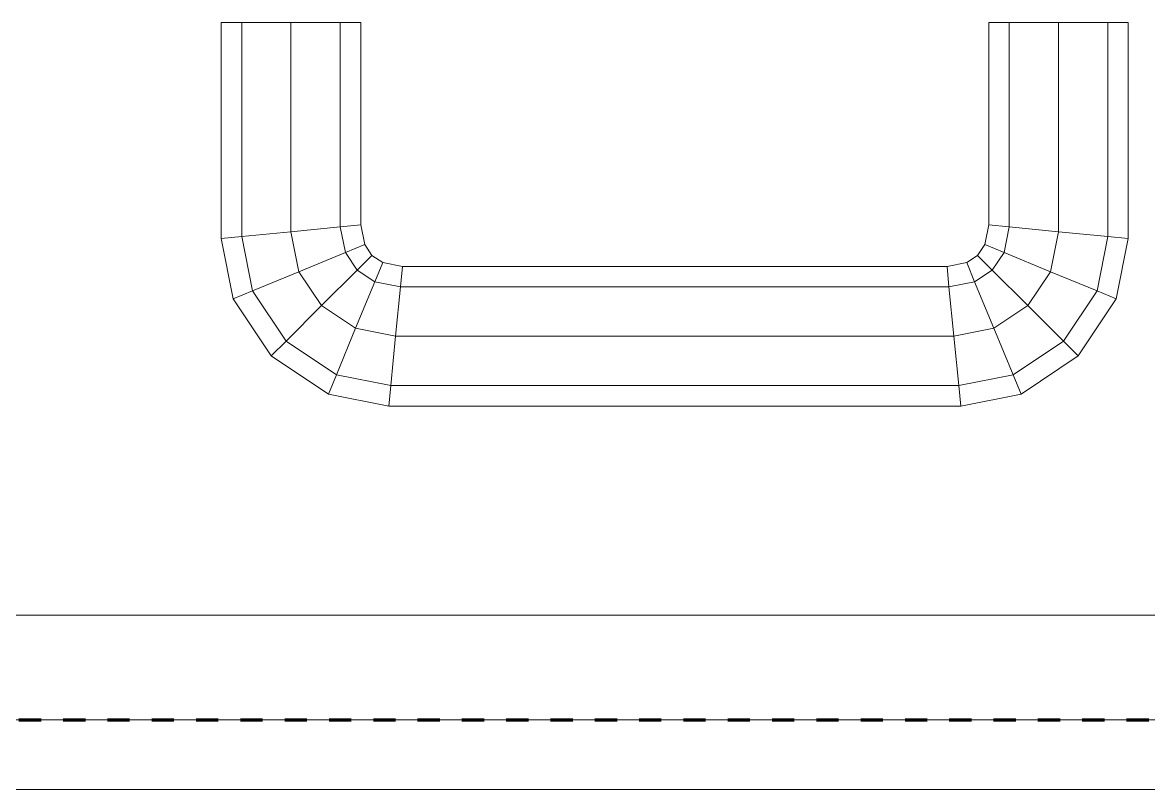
# Model space of a CAD drawing. Header units: millimetres. Extents: x -5300 to 98858, y -5196 to 93886.
# Drawn here: x 56573.5 to 56734.9, y 43005 to 43115 of the extents above; entities that cross this region are included whole.
import ezdxf

# ---------------------------------------------------------------- set-up
doc = ezdxf.new("R2010")
doc.units = ezdxf.units.MM
doc.linetypes.add('Штрих', pattern=[6.35, 3.175, -3.175])
doc.linetypes.add('Штрих_2_', pattern=[6.35, 3.175, -3.175])
for name, color, linetype, lineweight, true_color in [('_Разделитель помещений_', 4, 'Штрих', 70, 0x00ffff), ('Двери', 7, 'Continuous', 18, 0x7f7f7f), ('Стены', 7, 'Continuous', 18, 0x7f7f7f)]:
    doc.layers.add(name, color=color, linetype=linetype, lineweight=lineweight, true_color=true_color)

# ---------------------------------------------------------------- blocks, each defined once
blk = doc.blocks.new('СТВ_Перегородка_Кирпич 242319 - СТВ_Перегородка_Кирпич-249678-Подвал')
at = {"layer": 'Стены', "color": 254, "true_color": 0xd4d4d4}
for p, q in [((54750, 43030), (57650, 43030)), ((54750, 43030), (57650, 43030)), ((57650, 43030), (54750, 43030)), ((56050, 43030), (57550, 43030)), ((57550, 43030), (56050, 43030)), ((57550, 43030), (56050, 43030)), ((56050, 43030), (57550, 43030)), ((56050, 43030), (57650, 43030)), ((56050, 43030), (57635, 43030)), ((56050, 43030), (57550, 43030)), ((57550, 43030), (56050, 43030)), ((57550, 43030), (56050, 43030)), ((56050, 43030), (57550, 43030)), ((56050, 43030), (57650, 43030)), ((56050, 43015), (57550, 43015)), ((57550, 43015), (56050, 43015)), ((57650, 43015), (56050, 43015)), ((57550, 43015), (56050, 43015)), ((56050, 43015), (57650, 43015)), ((56050, 43015), (57635, 43015)), ((56050, 43015), (57550, 43015))]:
    blk.add_line(p, q, dxfattribs=at)
blk = doc.blocks.new('СТВ_Перегородка_Кирпич 242319 - СТВ_Перегородка_Кирпич 242319-249682-Подвал')
blk.add_blockref('СТВ_Перегородка_Кирпич 242319 - СТВ_Перегородка_Кирпич-249678-Подвал', (0, 0))
blk = doc.blocks.new('Д-28 - Д-28-249687-Подвал')
at = {"layer": 'Двери', "color": 254, "true_color": 0xd4d4d4}
for p, q in [((56602, 43115), (56604.93, 43115)), ((56602, 43084.02), (56602, 43115)), ((56604.93, 43115), (56602, 43115)), ((56602, 43115), (56602, 43084.02)), ((56604.93, 43115), (56604.93, 43084.3)), ((56604.93, 43115), (56612, 43115)), ((56604.93, 43084.3), (56604.93, 43115)), ((56604.93, 43084.3), (56604.93, 43115)), ((56612, 43115), (56604.93, 43115)), ((56604.93, 43115), (56604.93, 43084.3)), ((56612, 43115), (56612, 43085)), ((56612, 43115), (56619.07, 43115)), ((56612, 43085), (56612, 43115)), ((56612, 43085), (56612, 43115)), ((56619.07, 43115), (56612, 43115)), ((56612, 43115), (56612, 43085)), ((56619.07, 43115), (56619.07, 43085.7)), ((56619.07, 43115), (56622, 43115)), ((56619.07, 43085.7), (56619.07, 43115)), ((56619.07, 43085.7), (56619.07, 43115)), ((56622, 43115), (56619.07, 43115)), ((56619.07, 43115), (56619.07, 43085.7)), ((56622, 43115), (56622, 43085.98)), ((56622, 43085.98), (56622, 43115)), ((56714.93, 43115), (56712, 43115)), ((56712, 43115), (56714.93, 43115)), ((56712, 43085.98), (56712, 43115)), ((56712, 43115), (56714.93, 43115)), ((56714.93, 43115), (56712, 43115)), ((56712, 43115), (56712, 43085.98)), ((56722, 43115), (56714.93, 43115)), ((56714.93, 43115), (56722, 43115)), ((56714.93, 43085.7), (56714.93, 43115)), ((56714.93, 43115), (56722, 43115)), ((56714.93, 43115), (56714.93, 43085.7)), ((56714.93, 43085.7), (56714.93, 43115)), ((56722, 43115), (56714.93, 43115)), ((56714.93, 43115), (56714.93, 43085.7)), ((56722, 43085), (56722, 43115)), ((56722, 43115), (56729.07, 43115)), ((56729.07, 43115), (56722, 43115)), ((56722, 43115), (56729.07, 43115)), ((56722, 43115), (56722, 43085)), ((56722, 43085), (56722, 43115)), ((56729.07, 43115), (56722, 43115)), ((56722, 43115), (56722, 43085)), ((56729.07, 43084.3), (56729.07, 43115)), ((56729.07, 43115), (56732, 43115)), ((56729.07, 43115), (56729.07, 43084.3)), ((56732, 43115), (56729.07, 43115)), ((56729.07, 43115), (56732, 43115)), ((56732, 43115), (56729.07, 43115)), ((56729.07, 43115), (56729.07, 43084.3)), ((56729.07, 43084.3), (56729.07, 43115)), ((56732, 43115), (56732, 43084.02)), ((56732, 43084.02), (56732, 43115)), ((56622, 43085.98), (56619.07, 43085.7)), ((56619.07, 43085.7), (56622, 43085.98)), ((56619.07, 43085.7), (56622, 43085.98)), ((56622, 43085.98), (56619.07, 43085.7)), ((56622, 43085.98), (56622.56, 43083.16)), ((56622.56, 43083.16), (56622, 43085.98)), ((56711.44, 43083.16), (56712, 43085.98)), ((56712, 43085.98), (56711.44, 43083.16)), ((56712, 43085.98), (56714.93, 43085.7)), ((56714.93, 43085.7), (56712, 43085.98)), ((56712, 43085.98), (56714.93, 43085.7)), ((56714.93, 43085.7), (56712, 43085.98)), ((56604.93, 43084.3), (56602, 43084.02)), ((56602, 43084.02), (56604.93, 43084.3)), ((56602, 43084.02), (56604.93, 43084.3)), ((56604.93, 43084.3), (56602, 43084.02)), ((56612, 43085), (56604.93, 43084.3)), ((56604.93, 43084.3), (56612, 43085)), ((56604.93, 43084.3), (56612, 43085)), ((56612, 43085), (56604.93, 43084.3)), ((56604.93, 43084.3), (56606.48, 43076.5)), ((56606.48, 43076.5), (56604.93, 43084.3)), ((56606.48, 43076.5), (56604.93, 43084.3)), ((56604.93, 43084.3), (56606.48, 43076.5)), ((56619.07, 43085.7), (56612, 43085)), ((56612, 43085), (56619.07, 43085.7)), ((56612, 43085), (56619.07, 43085.7)), ((56619.07, 43085.7), (56612, 43085)), ((56612, 43085), (56613.14, 43079.26)), ((56613.14, 43079.26), (56612, 43085)), ((56613.14, 43079.26), (56612, 43085)), ((56612, 43085), (56613.14, 43079.26)), ((56619.07, 43085.7), (56619.8, 43082.02)), ((56619.8, 43082.02), (56619.07, 43085.7)), ((56619.8, 43082.02), (56619.07, 43085.7)), ((56619.07, 43085.7), (56619.8, 43082.02)), ((56714.2, 43082.02), (56714.93, 43085.7)), ((56714.93, 43085.7), (56714.2, 43082.02)), ((56714.93, 43085.7), (56714.2, 43082.02)), ((56714.2, 43082.02), (56714.93, 43085.7)), ((56714.93, 43085.7), (56722, 43085)), ((56722, 43085), (56714.93, 43085.7)), ((56714.93, 43085.7), (56722, 43085)), ((56722, 43085), (56714.93, 43085.7)), ((56720.86, 43079.26), (56722, 43085)), ((56722, 43085), (56720.86, 43079.26)), ((56722, 43085), (56720.86, 43079.26)), ((56720.86, 43079.26), (56722, 43085)), ((56722, 43085), (56729.07, 43084.3)), ((56729.07, 43084.3), (56722, 43085)), ((56729.07, 43084.3), (56722, 43085)), ((56722, 43085), (56729.07, 43084.3)), ((56727.52, 43076.5), (56729.07, 43084.3)), ((56729.07, 43084.3), (56727.52, 43076.5)), ((56729.07, 43084.3), (56727.52, 43076.5)), ((56727.52, 43076.5), (56729.07, 43084.3)), ((56729.07, 43084.3), (56732, 43084.02)), ((56732, 43084.02), (56729.07, 43084.3)), ((56732, 43084.02), (56729.07, 43084.3)), ((56729.07, 43084.3), (56732, 43084.02)), ((56603.72, 43075.36), (56602, 43084.02)), ((56602, 43084.02), (56603.72, 43075.36)), ((56622.56, 43083.16), (56619.8, 43082.02)), ((56619.8, 43082.02), (56622.56, 43083.16)), ((56619.8, 43082.02), (56622.56, 43083.16)), ((56622.56, 43083.16), (56619.8, 43082.02)), ((56622.56, 43083.16), (56623.6, 43081.6)), ((56623.6, 43081.6), (56622.56, 43083.16)), ((56710.4, 43081.6), (56711.44, 43083.16)), ((56711.44, 43083.16), (56710.4, 43081.6)), ((56711.44, 43083.16), (56714.2, 43082.02)), ((56714.2, 43082.02), (56711.44, 43083.16)), ((56714.2, 43082.02), (56711.44, 43083.16)), ((56711.44, 43083.16), (56714.2, 43082.02)), ((56732, 43084.02), (56730.28, 43075.36)), ((56730.28, 43075.36), (56732, 43084.02)), ((56619.8, 43082.02), (56613.14, 43079.26)), ((56613.14, 43079.26), (56619.8, 43082.02)), ((56613.14, 43079.26), (56619.8, 43082.02)), ((56619.8, 43082.02), (56613.14, 43079.26)), ((56619.8, 43082.02), (56621.49, 43079.49)), ((56621.49, 43079.49), (56619.8, 43082.02)), ((56621.49, 43079.49), (56619.8, 43082.02)), ((56619.8, 43082.02), (56621.49, 43079.49)), ((56623.6, 43081.6), (56621.49, 43079.49)), ((56621.49, 43079.49), (56623.6, 43081.6)), ((56621.49, 43079.49), (56623.6, 43081.6)), ((56623.6, 43081.6), (56621.49, 43079.49)), ((56623.6, 43081.6), (56625.16, 43080.56)), ((56625.16, 43080.56), (56623.6, 43081.6)), ((56708.84, 43080.56), (56710.4, 43081.6)), ((56710.4, 43081.6), (56708.84, 43080.56)), ((56710.4, 43081.6), (56712.51, 43079.49)), ((56712.51, 43079.49), (56710.4, 43081.6)), ((56712.51, 43079.49), (56710.4, 43081.6)), ((56710.4, 43081.6), (56712.51, 43079.49)), ((56712.51, 43079.49), (56714.2, 43082.02)), ((56714.2, 43082.02), (56712.51, 43079.49)), ((56714.2, 43082.02), (56712.51, 43079.49)), ((56712.51, 43079.49), (56714.2, 43082.02)), ((56714.2, 43082.02), (56720.86, 43079.26)), ((56720.86, 43079.26), (56714.2, 43082.02)), ((56720.86, 43079.26), (56714.2, 43082.02)), ((56714.2, 43082.02), (56720.86, 43079.26)), ((56621.49, 43079.49), (56616.39, 43074.39)), ((56616.39, 43074.39), (56621.49, 43079.49)), ((56616.39, 43074.39), (56621.49, 43079.49)), ((56621.49, 43079.49), (56616.39, 43074.39)), ((56621.49, 43079.49), (56624.02, 43077.8)), ((56624.02, 43077.8), (56621.49, 43079.49)), ((56624.02, 43077.8), (56621.49, 43079.49)), ((56621.49, 43079.49), (56624.02, 43077.8)), ((56625.16, 43080.56), (56624.02, 43077.8)), ((56624.02, 43077.8), (56625.16, 43080.56)), ((56624.02, 43077.8), (56625.16, 43080.56)), ((56625.16, 43080.56), (56624.02, 43077.8)), ((56625.16, 43080.56), (56627.98, 43080)), ((56627.98, 43080), (56625.16, 43080.56)), ((56627.98, 43080), (56627.7, 43077.07)), ((56627.7, 43077.07), (56627.98, 43080)), ((56627.7, 43077.07), (56627.98, 43080)), ((56627.98, 43080), (56627.7, 43077.07)), ((56627.98, 43080), (56706.02, 43080)), ((56706.02, 43080), (56627.98, 43080)), ((56706.02, 43080), (56708.84, 43080.56)), ((56708.84, 43080.56), (56706.02, 43080)), ((56706.02, 43080), (56706.3, 43077.07)), ((56706.3, 43077.07), (56706.02, 43080)), ((56706.3, 43077.07), (56706.02, 43080)), ((56706.02, 43080), (56706.3, 43077.07)), ((56708.84, 43080.56), (56709.98, 43077.8)), ((56709.98, 43077.8), (56708.84, 43080.56)), ((56709.98, 43077.8), (56708.84, 43080.56)), ((56708.84, 43080.56), (56709.98, 43077.8)), ((56709.98, 43077.8), (56712.51, 43079.49)), ((56712.51, 43079.49), (56709.98, 43077.8)), ((56712.51, 43079.49), (56709.98, 43077.8)), ((56709.98, 43077.8), (56712.51, 43079.49)), ((56712.51, 43079.49), (56717.61, 43074.39)), ((56717.61, 43074.39), (56712.51, 43079.49)), ((56717.61, 43074.39), (56712.51, 43079.49)), ((56712.51, 43079.49), (56717.61, 43074.39)), ((56613.14, 43079.26), (56606.48, 43076.5)), ((56606.48, 43076.5), (56613.14, 43079.26)), ((56606.48, 43076.5), (56613.14, 43079.26)), ((56613.14, 43079.26), (56606.48, 43076.5)), ((56613.14, 43079.26), (56616.39, 43074.39)), ((56616.39, 43074.39), (56613.14, 43079.26)), ((56616.39, 43074.39), (56613.14, 43079.26)), ((56613.14, 43079.26), (56616.39, 43074.39)), ((56717.61, 43074.39), (56720.86, 43079.26)), ((56720.86, 43079.26), (56717.61, 43074.39)), ((56720.86, 43079.26), (56717.61, 43074.39)), ((56717.61, 43074.39), (56720.86, 43079.26)), ((56720.86, 43079.26), (56727.52, 43076.5)), ((56727.52, 43076.5), (56720.86, 43079.26)), ((56727.52, 43076.5), (56720.86, 43079.26)), ((56720.86, 43079.26), (56727.52, 43076.5)), ((56606.48, 43076.5), (56603.72, 43075.36)), ((56603.72, 43075.36), (56606.48, 43076.5)), ((56603.72, 43075.36), (56606.48, 43076.5)), ((56606.48, 43076.5), (56603.72, 43075.36)), ((56606.48, 43076.5), (56611.3, 43069.3)), ((56611.3, 43069.3), (56606.48, 43076.5)), ((56611.3, 43069.3), (56606.48, 43076.5)), ((56606.48, 43076.5), (56611.3, 43069.3)), ((56624.02, 43077.8), (56621.26, 43071.14)), ((56621.26, 43071.14), (56624.02, 43077.8)), ((56621.26, 43071.14), (56624.02, 43077.8)), ((56624.02, 43077.8), (56621.26, 43071.14)), ((56624.02, 43077.8), (56627.7, 43077.07)), ((56627.7, 43077.07), (56624.02, 43077.8)), ((56627.7, 43077.07), (56624.02, 43077.8)), ((56624.02, 43077.8), (56627.7, 43077.07)), ((56627.7, 43077.07), (56627, 43070)), ((56627, 43070), (56627.7, 43077.07)), ((56627, 43070), (56627.7, 43077.07)), ((56627.7, 43077.07), (56627, 43070)), ((56627.7, 43077.07), (56706.3, 43077.07)), ((56706.3, 43077.07), (56627.7, 43077.07)), ((56706.3, 43077.07), (56627.7, 43077.07)), ((56627.7, 43077.07), (56706.3, 43077.07)), ((56706.3, 43077.07), (56709.98, 43077.8)), ((56709.98, 43077.8), (56706.3, 43077.07)), ((56709.98, 43077.8), (56706.3, 43077.07)), ((56706.3, 43077.07), (56709.98, 43077.8)), ((56706.3, 43077.07), (56707, 43070)), ((56707, 43070), (56706.3, 43077.07)), ((56707, 43070), (56706.3, 43077.07)), ((56706.3, 43077.07), (56707, 43070)), ((56709.98, 43077.8), (56712.74, 43071.14)), ((56712.74, 43071.14), (56709.98, 43077.8)), ((56712.74, 43071.14), (56709.98, 43077.8)), ((56709.98, 43077.8), (56712.74, 43071.14)), ((56722.7, 43069.3), (56727.52, 43076.5)), ((56727.52, 43076.5), (56722.7, 43069.3)), ((56727.52, 43076.5), (56722.7, 43069.3)), ((56722.7, 43069.3), (56727.52, 43076.5)), ((56727.52, 43076.5), (56730.28, 43075.36)), ((56730.28, 43075.36), (56727.52, 43076.5)), ((56730.28, 43075.36), (56727.52, 43076.5)), ((56727.52, 43076.5), (56730.28, 43075.36)), ((56609.18, 43067.18), (56603.72, 43075.36)), ((56603.72, 43075.36), (56609.18, 43067.18)), ((56730.28, 43075.36), (56724.82, 43067.18)), ((56724.82, 43067.18), (56730.28, 43075.36)), ((56616.39, 43074.39), (56611.3, 43069.3)), ((56611.3, 43069.3), (56616.39, 43074.39)), ((56611.3, 43069.3), (56616.39, 43074.39)), ((56616.39, 43074.39), (56611.3, 43069.3)), ((56616.39, 43074.39), (56621.26, 43071.14)), ((56621.26, 43071.14), (56616.39, 43074.39)), ((56621.26, 43071.14), (56616.39, 43074.39)), ((56616.39, 43074.39), (56621.26, 43071.14)), ((56712.74, 43071.14), (56717.61, 43074.39)), ((56717.61, 43074.39), (56712.74, 43071.14)), ((56717.61, 43074.39), (56712.74, 43071.14)), ((56712.74, 43071.14), (56717.61, 43074.39)), ((56717.61, 43074.39), (56722.7, 43069.3)), ((56722.7, 43069.3), (56717.61, 43074.39)), ((56722.7, 43069.3), (56717.61, 43074.39)), ((56717.61, 43074.39), (56722.7, 43069.3)), ((56621.26, 43071.14), (56618.5, 43064.48)), ((56618.5, 43064.48), (56621.26, 43071.14)), ((56618.5, 43064.48), (56621.26, 43071.14)), ((56621.26, 43071.14), (56618.5, 43064.48)), ((56621.26, 43071.14), (56627, 43070)), ((56627, 43070), (56621.26, 43071.14)), ((56627, 43070), (56621.26, 43071.14)), ((56621.26, 43071.14), (56627, 43070)), ((56627, 43070), (56626.3, 43062.93)), ((56626.3, 43062.93), (56627, 43070)), ((56626.3, 43062.93), (56627, 43070)), ((56627, 43070), (56626.3, 43062.93)), ((56627, 43070), (56707, 43070)), ((56707, 43070), (56627, 43070)), ((56707, 43070), (56627, 43070)), ((56627, 43070), (56707, 43070)), ((56707, 43070), (56712.74, 43071.14)), ((56712.74, 43071.14), (56707, 43070)), ((56712.74, 43071.14), (56707, 43070)), ((56707, 43070), (56712.74, 43071.14)), ((56707, 43070), (56707.7, 43062.93)), ((56707.7, 43062.93), (56707, 43070)), ((56707.7, 43062.93), (56707, 43070)), ((56707, 43070), (56707.7, 43062.93)), ((56712.74, 43071.14), (56715.5, 43064.48)), ((56715.5, 43064.48), (56712.74, 43071.14)), ((56715.5, 43064.48), (56712.74, 43071.14)), ((56712.74, 43071.14), (56715.5, 43064.48)), ((56611.3, 43069.3), (56609.18, 43067.18)), ((56609.18, 43067.18), (56611.3, 43069.3)), ((56609.18, 43067.18), (56611.3, 43069.3)), ((56611.3, 43069.3), (56609.18, 43067.18)), ((56611.3, 43069.3), (56618.5, 43064.48)), ((56618.5, 43064.48), (56611.3, 43069.3)), ((56618.5, 43064.48), (56611.3, 43069.3)), ((56611.3, 43069.3), (56618.5, 43064.48)), ((56715.5, 43064.48), (56722.7, 43069.3)), ((56722.7, 43069.3), (56715.5, 43064.48)), ((56722.7, 43069.3), (56715.5, 43064.48)), ((56715.5, 43064.48), (56722.7, 43069.3)), ((56722.7, 43069.3), (56724.82, 43067.18)), ((56724.82, 43067.18), (56722.7, 43069.3)), ((56724.82, 43067.18), (56722.7, 43069.3)), ((56722.7, 43069.3), (56724.82, 43067.18)), ((56617.36, 43061.72), (56609.18, 43067.18)), ((56609.18, 43067.18), (56617.36, 43061.72)), ((56724.82, 43067.18), (56716.64, 43061.72)), ((56716.64, 43061.72), (56724.82, 43067.18)), ((56618.5, 43064.48), (56617.36, 43061.72)), ((56617.36, 43061.72), (56618.5, 43064.48)), ((56617.36, 43061.72), (56618.5, 43064.48)), ((56618.5, 43064.48), (56617.36, 43061.72)), ((56618.5, 43064.48), (56626.3, 43062.93)), ((56626.3, 43062.93), (56618.5, 43064.48)), ((56626.3, 43062.93), (56618.5, 43064.48)), ((56618.5, 43064.48), (56626.3, 43062.93)), ((56707.7, 43062.93), (56715.5, 43064.48)), ((56715.5, 43064.48), (56707.7, 43062.93)), ((56715.5, 43064.48), (56707.7, 43062.93)), ((56707.7, 43062.93), (56715.5, 43064.48)), ((56715.5, 43064.48), (56716.64, 43061.72)), ((56716.64, 43061.72), (56715.5, 43064.48)), ((56716.64, 43061.72), (56715.5, 43064.48)), ((56715.5, 43064.48), (56716.64, 43061.72)), ((56626.02, 43060), (56617.36, 43061.72)), ((56617.36, 43061.72), (56626.02, 43060)), ((56626.3, 43062.93), (56626.02, 43060)), ((56626.02, 43060), (56626.3, 43062.93)), ((56626.02, 43060), (56626.3, 43062.93)), ((56626.3, 43062.93), (56626.02, 43060)), ((56626.3, 43062.93), (56707.7, 43062.93)), ((56707.7, 43062.93), (56626.3, 43062.93)), ((56707.7, 43062.93), (56626.3, 43062.93)), ((56626.3, 43062.93), (56707.7, 43062.93)), ((56707.7, 43062.93), (56707.98, 43060)), ((56707.98, 43060), (56707.7, 43062.93)), ((56707.98, 43060), (56707.7, 43062.93)), ((56707.7, 43062.93), (56707.98, 43060)), ((56716.64, 43061.72), (56707.98, 43060)), ((56707.98, 43060), (56716.64, 43061.72)), ((56707.98, 43060), (56626.02, 43060)), ((56626.02, 43060), (56707.98, 43060)), ((57550, 43015), (56050, 43015)), ((56050, 43015), (57550, 43015)), ((56050, 43015), (57550, 43015)), ((57550, 43015), (56050, 43015)), ((57450, 43015), (56150, 43015)), ((56150, 43015), (57450, 43015)), ((57450, 43015), (56150, 43015)), ((56150, 43015), (57450, 43015)), ((56050, 43005), (57550, 43005)), ((57550, 43005), (56050, 43005)), ((57450, 43005), (56150, 43005)), ((56150, 43005), (57450, 43005))]:
    blk.add_line(p, q, dxfattribs=at)
blk = doc.blocks.new('Д-28 - Д-28-249691-Подвал')
blk.add_blockref('Д-28 - Д-28-249687-Подвал', (0, 0))

msp = doc.modelspace()

# ---------------------------------------------------------------- linework, layer by layer
at = {"layer": '_Разделитель помещений_', "color": 131, "linetype": 'Штрих_2_', "true_color": 0xaaffff}
msp.add_line((56065, 43015), (57635, 43015), dxfattribs=at)

# ---------------------------------------------------------------- block references
at = {"layer": 'Двери', "color": 254, "true_color": 0xd4d4d4}
msp.add_blockref('Д-28 - Д-28-249691-Подвал', (0, 0), dxfattribs=at)
at = {"layer": 'Стены', "color": 254, "true_color": 0xd4d4d4}
msp.add_blockref('СТВ_Перегородка_Кирпич 242319 - СТВ_Перегородка_Кирпич 242319-249682-Подвал', (0, 0), dxfattribs=at)

doc.saveas('drawing.dxf')
